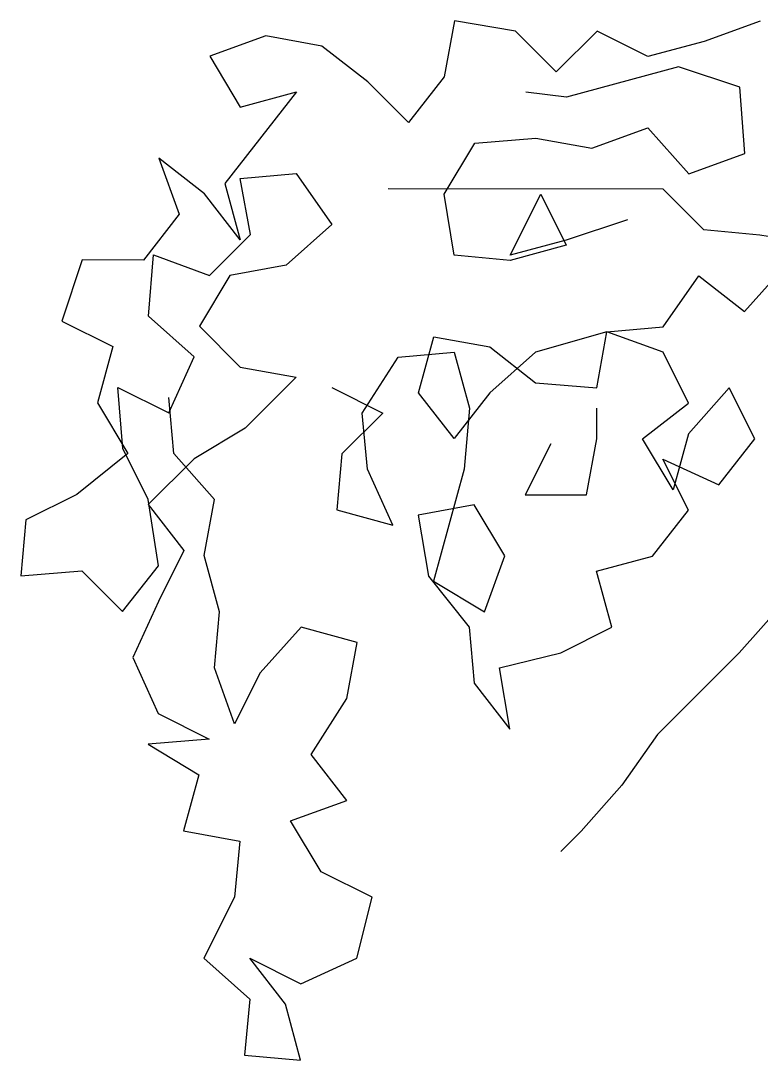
# Model space of a CAD drawing. Header units: millimetres. Extents: x 684983 to 685377, y 990360 to 990509.
# Drawn here: x 685141.509 to 685141.7186, y 990444.7043 to 990444.9984 of the extents above; entities that cross this region are included whole.
import ezdxf

# ---------------------------------------------------------------- set-up
doc = ezdxf.new("R2010")
doc.units = ezdxf.units.MM
doc.layers.add('TEAK', color=7, linetype='Continuous')

# ---------------------------------------------------------------- blocks, each defined once
blk = doc.blocks.new('A$C25655A80')
at = {"color": 62}
for p, q in [((-0.76369, 1.64741), (-0.76562, 1.63684)), ((-0.75215, 1.64548), (-0.76369, 1.64741)), ((-0.70601, 1.64736), (-0.71659, 1.64352)), ((-0.74447, 1.63778), (-0.75215, 1.64548)), ((-0.73677, 1.64546), (-0.74447, 1.63778)), ((-0.72717, 1.64065), (-0.73677, 1.64546)), ((-0.79926, 1.64456), (-0.80984, 1.64072)), ((-0.78869, 1.64263), (-0.79926, 1.64456)), ((-0.71659, 1.64352), (-0.72717, 1.64065)), ((-0.78004, 1.63589), (-0.78869, 1.64263)), ((-0.80984, 1.64072), (-0.80408, 1.6311)), ((-0.7214, 1.63872), (-0.74255, 1.63297)), ((-0.70987, 1.63486), (-0.7214, 1.63872)), ((-0.77236, 1.62819), (-0.78004, 1.63589)), ((-0.76562, 1.63684), (-0.77236, 1.62819)), ((-0.7935, 1.63398), (-0.80698, 1.61669)), ((-0.80408, 1.6311), (-0.7935, 1.63398)), ((-0.74255, 1.63297), (-0.75024, 1.63394)), ((-0.70892, 1.62237), (-0.70987, 1.63486)), ((-0.73776, 1.62335), (-0.72718, 1.62719)), ((-0.72718, 1.62719), (-0.71949, 1.61853)), ((-0.76564, 1.61473), (-0.75986, 1.62433)), ((-0.75986, 1.62433), (-0.74833, 1.62529)), ((-0.74833, 1.62529), (-0.73776, 1.62335)), ((-0.71949, 1.61853), (-0.70892, 1.62237)), ((-0.81947, 1.62151), (-0.81563, 1.61093)), ((-0.81082, 1.61477), (-0.81947, 1.62151)), ((-0.80409, 1.61765), (-0.79352, 1.6186)), ((-0.79352, 1.6186), (-0.78679, 1.60898)), ((-0.80698, 1.61669), (-0.8041, 1.60611)), ((-0.80218, 1.60707), (-0.80409, 1.61765)), ((-0.7243, 1.61565), (-0.77621, 1.6157)), ((-0.8041, 1.60611), (-0.81082, 1.61477)), ((-0.76373, 1.60319), (-0.76564, 1.61473)), ((-0.75315, 1.60318), (-0.74738, 1.61471)), ((-0.74738, 1.61471), (-0.74258, 1.60509)), ((-0.71662, 1.60795), (-0.7243, 1.61565)), ((-0.81563, 1.61093), (-0.82237, 1.60228)), ((-0.73104, 1.60989), (-0.74258, 1.60605)), ((-0.78679, 1.60898), (-0.79545, 1.6013)), ((-0.70605, 1.60698), (-0.71662, 1.60795)), ((-0.80987, 1.59939), (-0.80218, 1.60707)), ((-0.74258, 1.60605), (-0.75315, 1.60318)), ((-0.69451, 1.60505), (-0.70605, 1.60698)), ((-0.74258, 1.60509), (-0.75316, 1.60222)), ((-0.8339, 1.60229), (-0.83776, 1.59076)), ((-0.82237, 1.60228), (-0.8339, 1.60229)), ((-0.82142, 1.59171), (-0.82045, 1.60324)), ((-0.82045, 1.60324), (-0.80987, 1.59939)), ((-0.75316, 1.60222), (-0.76373, 1.60319)), ((-0.79545, 1.6013), (-0.80603, 1.59938)), ((-0.70894, 1.59257), (-0.70125, 1.60121)), ((-0.80603, 1.59938), (-0.81181, 1.58978)), ((-0.72433, 1.5897), (-0.71759, 1.5993)), ((-0.71759, 1.5993), (-0.70894, 1.59257)), ((-0.83776, 1.59076), (-0.82815, 1.58595)), ((-0.81277, 1.58401), (-0.82142, 1.59171)), ((-0.81181, 1.58978), (-0.80412, 1.58208)), ((-0.7349, 1.58874), (-0.74836, 1.58491)), ((-0.73684, 1.57817), (-0.7349, 1.58874)), ((-0.7349, 1.58874), (-0.72433, 1.5897)), ((-0.72433, 1.58489), (-0.7349, 1.58874)), ((-0.77048, 1.57724), (-0.76759, 1.58781)), ((-0.76759, 1.58781), (-0.75702, 1.58588)), ((-0.82815, 1.58595), (-0.83105, 1.57537)), ((-0.77432, 1.58397), (-0.76375, 1.58492)), ((-0.76375, 1.58492), (-0.76087, 1.57435)), ((-0.75702, 1.58588), (-0.74837, 1.57914)), ((-0.74836, 1.58491), (-0.75702, 1.57723)), ((-0.71953, 1.57527), (-0.72433, 1.58489)), ((-0.81759, 1.57344), (-0.81277, 1.58401)), ((-0.78106, 1.57341), (-0.77432, 1.58397)), ((-0.80412, 1.58208), (-0.79355, 1.58015)), ((-0.79355, 1.58015), (-0.80317, 1.57054)), ((-0.74837, 1.57914), (-0.73684, 1.57817)), ((-0.8272, 1.57825), (-0.81759, 1.57344)), ((-0.82625, 1.56672), (-0.8272, 1.57825)), ((-0.78682, 1.57822), (-0.77721, 1.5734)), ((-0.76376, 1.56858), (-0.77048, 1.57724)), ((-0.75702, 1.57723), (-0.76376, 1.56858)), ((-0.71184, 1.57815), (-0.71954, 1.5695)), ((-0.70704, 1.56853), (-0.71184, 1.57815)), ((-0.83105, 1.57537), (-0.82529, 1.56576)), ((-0.81663, 1.56575), (-0.81759, 1.57632)), ((-0.72819, 1.56855), (-0.71953, 1.57527)), ((-0.77721, 1.5734), (-0.78491, 1.56572)), ((-0.78011, 1.56283), (-0.78106, 1.57341)), ((-0.76087, 1.57435), (-0.76184, 1.56281)), ((-0.73684, 1.56856), (-0.73684, 1.57433)), ((-0.80317, 1.57054), (-0.81279, 1.56478)), ((-0.71954, 1.5695), (-0.72243, 1.55893)), ((-0.82145, 1.5571), (-0.82625, 1.56672)), ((-0.7455, 1.5676), (-0.75031, 1.558)), ((-0.73878, 1.55799), (-0.73684, 1.56856)), ((-0.72243, 1.55893), (-0.72819, 1.56855)), ((-0.71378, 1.55989), (-0.70704, 1.56853)), ((-0.82529, 1.56576), (-0.83491, 1.55807)), ((-0.81279, 1.56478), (-0.82145, 1.55614)), ((-0.80895, 1.55709), (-0.81663, 1.56575)), ((-0.78491, 1.56572), (-0.78588, 1.55514)), ((-0.77531, 1.55225), (-0.78011, 1.56283)), ((-0.76184, 1.56281), (-0.76763, 1.54167)), ((-0.72435, 1.5647), (-0.71378, 1.55989)), ((-0.71955, 1.55508), (-0.72435, 1.5647)), ((-0.83491, 1.55807), (-0.84452, 1.55328)), ((-0.81954, 1.5446), (-0.82145, 1.5571)), ((-0.81088, 1.54652), (-0.80895, 1.55709)), ((-0.75031, 1.558), (-0.73878, 1.55799)), ((-0.82145, 1.55614), (-0.81473, 1.54748)), ((-0.78588, 1.55514), (-0.77531, 1.55225)), ((-0.75993, 1.55608), (-0.7705, 1.55417)), ((-0.75417, 1.54646), (-0.75993, 1.55608)), ((-0.72629, 1.54644), (-0.71955, 1.55508)), ((-0.84452, 1.55328), (-0.84549, 1.5427)), ((-0.7705, 1.55417), (-0.76859, 1.54263)), ((-0.81473, 1.54748), (-0.81954, 1.53787)), ((-0.80801, 1.53594), (-0.81088, 1.54652)), ((-0.75802, 1.53589), (-0.75417, 1.54646)), ((-0.73687, 1.54356), (-0.72629, 1.54644)), ((-0.84549, 1.5427), (-0.83396, 1.54365)), ((-0.83396, 1.54365), (-0.82628, 1.53596)), ((-0.82628, 1.53596), (-0.81954, 1.5446)), ((-0.73399, 1.53299), (-0.73687, 1.54356)), ((-0.76859, 1.54263), (-0.76091, 1.53301)), ((-0.76763, 1.54167), (-0.75802, 1.53589)), ((-0.81954, 1.53787), (-0.82436, 1.5273)), ((-0.80898, 1.52537), (-0.80801, 1.53594)), ((-0.70227, 1.5368), (-0.70996, 1.52816)), ((-0.79263, 1.53304), (-0.80033, 1.5244)), ((-0.78206, 1.53015), (-0.79263, 1.53304)), ((-0.76091, 1.53301), (-0.75996, 1.52244)), ((-0.74361, 1.52819), (-0.73399, 1.53299)), ((-0.78399, 1.51957), (-0.78206, 1.53015)), ((-0.75515, 1.52532), (-0.74361, 1.52819)), ((-0.70996, 1.52816), (-0.72536, 1.51279)), ((-0.82436, 1.5273), (-0.81956, 1.51672)), ((-0.80515, 1.51479), (-0.80898, 1.52537)), ((-0.80033, 1.5244), (-0.80515, 1.51479)), ((-0.75324, 1.51378), (-0.75515, 1.52532)), ((-0.75996, 1.52244), (-0.75324, 1.51378)), ((-0.79073, 1.50901), (-0.78399, 1.51957)), ((-0.81956, 1.51672), (-0.80995, 1.51191)), ((-0.80995, 1.51191), (-0.82149, 1.51096)), ((-0.72536, 1.51279), (-0.7321, 1.50319)), ((-0.82149, 1.51096), (-0.81188, 1.50518)), ((-0.78401, 1.50035), (-0.79073, 1.50901)), ((-0.81188, 1.50518), (-0.81478, 1.49461)), ((-0.7321, 1.50319), (-0.7398, 1.49454)), ((-0.79459, 1.49651), (-0.78401, 1.50035)), ((-0.78883, 1.48689), (-0.79459, 1.49651)), ((-0.81478, 1.49461), (-0.8042, 1.49268)), ((-0.7398, 1.49454), (-0.74364, 1.4907)), ((-0.8042, 1.49268), (-0.80518, 1.4821)), ((-0.77922, 1.48208), (-0.78883, 1.48689)), ((-0.80518, 1.4821), (-0.81095, 1.47057)), ((-0.78212, 1.47055), (-0.77922, 1.48208)), ((-0.81095, 1.47057), (-0.80231, 1.46287)), ((-0.8023, 1.47057), (-0.79269, 1.46575)), ((-0.79558, 1.46191), (-0.8023, 1.47057)), ((-0.79269, 1.46575), (-0.78212, 1.47055)), ((-0.80231, 1.46287), (-0.80328, 1.4523)), ((-0.79271, 1.45133), (-0.79558, 1.46191)), ((-0.80328, 1.4523), (-0.79271, 1.45133))]:
    blk.add_line(p, q, dxfattribs=at)
blk = doc.blocks.new('TR')
blk.add_blockref('A$C25655A80', (0.01921, 0.01485, 1.34531))

msp = doc.modelspace()

# ---------------------------------------------------------------- block references
at = {"layer": 'TEAK', "xscale": 1.5, "yscale": 1.5, "zscale": 1.5}
msp.add_blockref('TR', (685142.74847, 990442.505, 99.958), dxfattribs=at)

doc.saveas('drawing.dxf')
